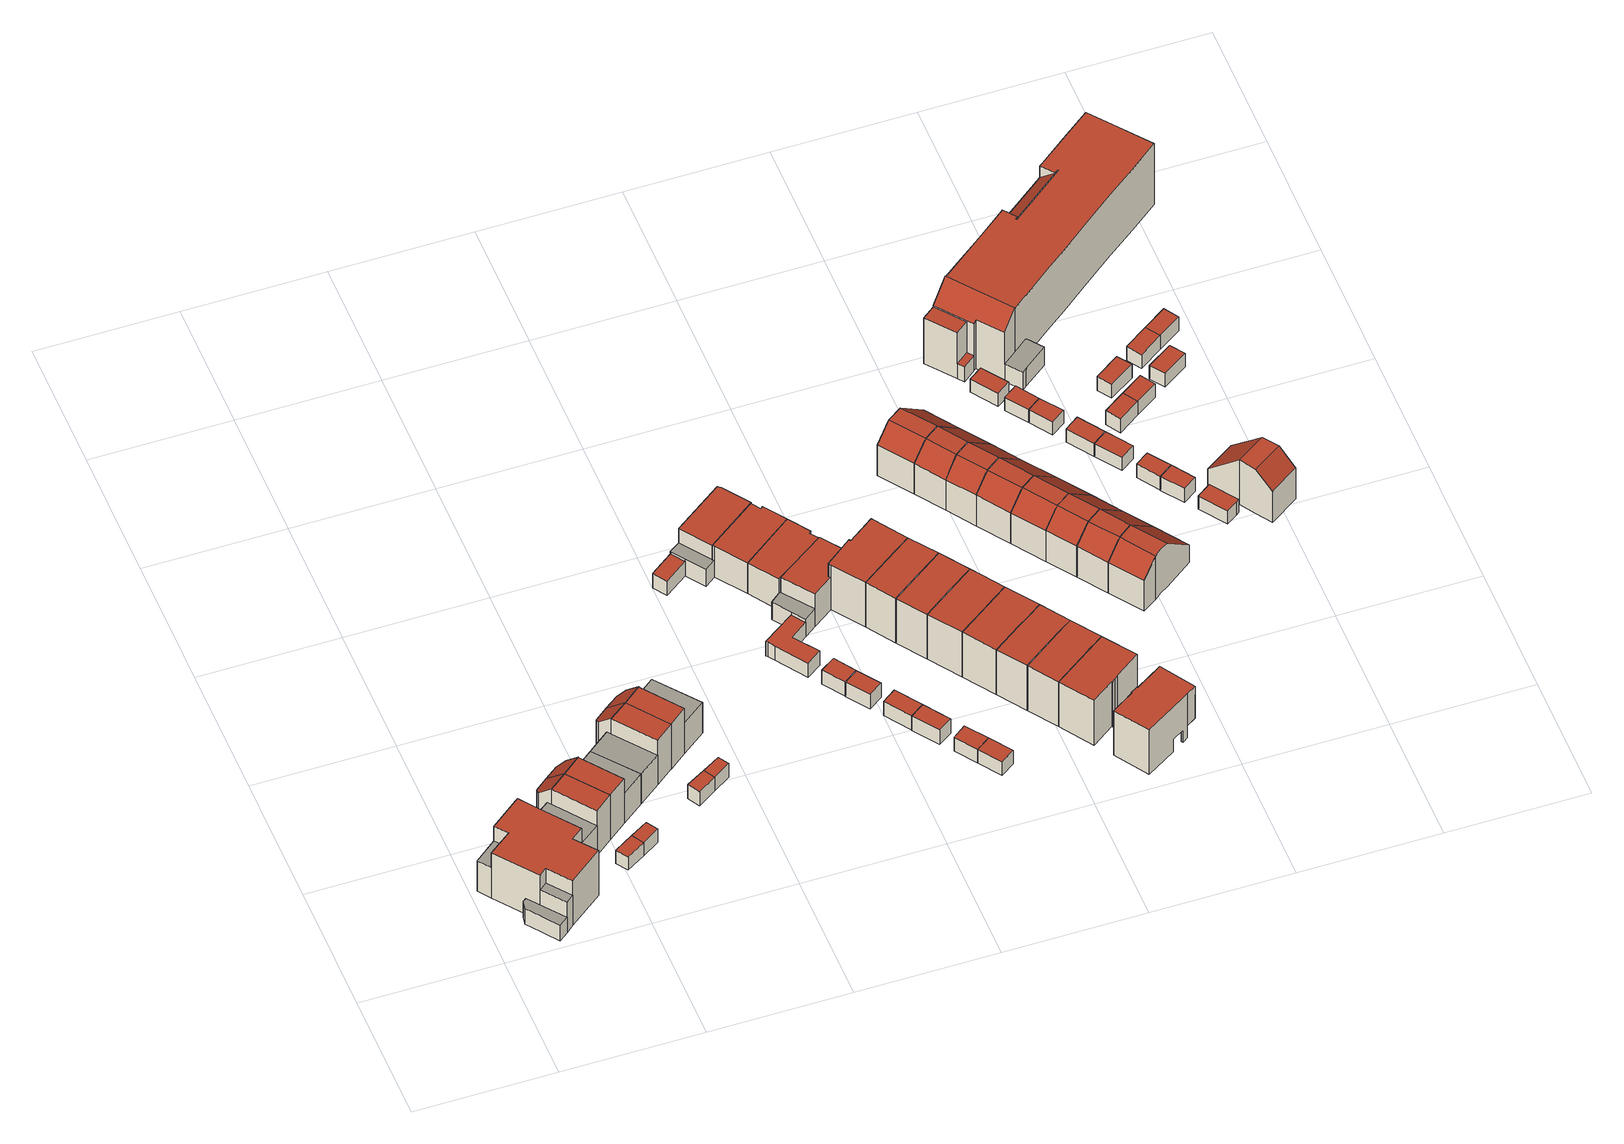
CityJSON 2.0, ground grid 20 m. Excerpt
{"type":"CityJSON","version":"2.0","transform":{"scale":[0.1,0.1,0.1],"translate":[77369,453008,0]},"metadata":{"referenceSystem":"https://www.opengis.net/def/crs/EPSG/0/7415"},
"CityObjects":{
"building1":{"type":"Building","attributes":{"Volume":1019.31,"Dakoppervlakte":108.61,"Muuroppervlakte":396.68,"Vloeroppervlakte":132.72,"hoogte_Z_max_in_m_NAP":9.37,"GEB_DOEL":"woonfunctie","dateOfConstruction":"1986-01-01","measuredHeight":8.36},"geometry":[{"type":"Solid","lod":"2","boundaries":[[[[0,1,2,3,4,5,6,7,8,9,10,11,12,13,14,15]],[[16,17,18,19]],[[20,21,22,23,24,25,26]],[[27,28,29,30]],[[31,32,33,34,35,36,37,38,39,40,41,42]],[[35,2,1,36]],[[36,1,0,37]],[[38,37,0,15,14,19,39]],[[3,34,33,4]],[[35,34,3,2]],[[13,16,19,14]],[[12,17,16,13]],[[39,19,18,40]],[[40,18,17,41]],[[22,21,11,10]],[[10,9,23,22]],[[23,9,8,7,25,24]],[[26,25,7,6]],[[30,29,26,6,5]],[[26,29,28,20]],[[41,17,12,11,21,20,28,42]],[[42,28,27,31]],[[31,27,30,32]],[[32,30,5,4,33]]]],"semantics":{"surfaces":[{"type":"GroundSurface"},{"type":"OuterFloorSurface"},{"type":"RoofSurface"},{"type":"WallSurface"}],"values":[[0,1,1,1,2,3,3,3,3,3,3,3,3,3,3,3,3,3,3,3,3,3,3,3]]}}]},
"building2":{"type":"Building","attributes":{"Volume":400.54,"Dakoppervlakte":34.11,"Muuroppervlakte":238.8,"Vloeroppervlakte":58.32,"hoogte_Z_max_in_m_NAP":9.55,"GEB_DOEL":"woonfunctie","dateOfConstruction":"1986-01-01","measuredHeight":8.5},"geometry":[{"type":"Solid","lod":"2","boundaries":[[[[43,44,45,46,47,48,49,2,1]],[[50,51,52,53,54]],[[55,56,57,58]],[[59,60,61,62,63]],[[1,2,52,51]],[[53,52,2,49]],[[58,53,49,48,55]],[[55,48,47,56]],[[63,56,47,46,59]],[[60,59,46,45]],[[61,60,45,44]],[[57,56,63,62]],[[57,54,53,58]],[[61,44,43,50,54,57,62]],[[1,51,50,43]]]],"semantics":{"surfaces":[{"type":"GroundSurface"},{"type":"OuterFloorSurface"},{"type":"RoofSurface"},{"type":"WallSurface"}],"values":[[0,1,2,2,3,3,3,3,3,3,3,3,3,3,3]]}}]},
"building3":{"type":"Building","attributes":{"Volume":15.91,"Dakoppervlakte":6.23,"Muuroppervlakte":26.3,"Vloeroppervlakte":6.23,"hoogte_Z_max_in_m_NAP":3.53,"GEB_DOEL":"onbekend","dateOfConstruction":"1986-01-01","measuredHeight":2.56},"geometry":[{"type":"Solid","lod":"2","boundaries":[[[[64,65,66,67]],[[68,69,70,71]],[[64,67,69,68]],[[67,66,70,69]],[[65,71,70,66]],[[64,68,71,65]]]],"semantics":{"surfaces":[{"type":"GroundSurface"},{"type":"RoofSurface"},{"type":"WallSurface"}],"values":[[0,1,2,2,2,2]]}}]},
"building4":{"type":"Building","attributes":{"Volume":420.31,"Dakoppervlakte":34.82,"Muuroppervlakte":243.78,"Vloeroppervlakte":61.53,"hoogte_Z_max_in_m_NAP":9.55,"GEB_DOEL":"woonfunctie","dateOfConstruction":"1986-01-01","measuredHeight":8.51},"geometry":[{"type":"Solid","lod":"2","boundaries":[[[[48,47,46,72,73,74,75,76,77]],[[78,79,80,81,82]],[[55,83,84,56]],[[85,59,63,86,87]],[[82,76,75,78]],[[78,75,74,79]],[[47,48,55,56]],[[81,83,55,48,77]],[[87,73,72,85]],[[72,46,59,85]],[[46,47,56,63,59]],[[63,56,84,86]],[[83,81,80,84]],[[84,80,79,74,73,87,86]],[[81,77,76,82]]]],"semantics":{"surfaces":[{"type":"GroundSurface"},{"type":"OuterFloorSurface"},{"type":"RoofSurface"},{"type":"WallSurface"}],"values":[[0,1,2,2,3,3,3,3,3,3,3,3,3,3,3]]}}]},
"building5":{"type":"Building","attributes":{"Volume":14.05,"Dakoppervlakte":5.59,"Muuroppervlakte":24.33,"Vloeroppervlakte":5.59,"hoogte_Z_max_in_m_NAP":3.53,"GEB_DOEL":"onbekend","dateOfConstruction":"1986-01-01","measuredHeight":2.52},"geometry":[{"type":"Solid","lod":"2","boundaries":[[[[88,65,64,89]],[[71,90,91,68]],[[64,65,71,68]],[[90,71,65,88]],[[90,88,89,91]],[[64,68,91,89]]]],"semantics":{"surfaces":[{"type":"GroundSurface"},{"type":"RoofSurface"},{"type":"WallSurface"}],"values":[[0,1,2,2,2,2]]}}]},
"building6":{"type":"Building","attributes":{"Volume":419.86,"Dakoppervlakte":35.07,"Muuroppervlakte":244.35,"Vloeroppervlakte":60.89,"hoogte_Z_max_in_m_NAP":9.55,"GEB_DOEL":"woonfunctie","dateOfConstruction":"1986-01-01","measuredHeight":8.55},"geometry":[{"type":"Solid","lod":"2","boundaries":[[[[92,93,94,95,96,97,76,75,98]],[[82,99,100,101,78]],[[102,103,104,105]],[[106,107,108,109,110]],[[82,78,75,76]],[[76,97,99,82]],[[97,96,102,105,99]],[[102,96,95,103]],[[95,94,106,110,103]],[[94,93,107,106]],[[93,92,108,107]],[[109,104,103,110]],[[104,100,99,105]],[[109,108,92,98,101,100,104]],[[75,78,101,98]]]],"semantics":{"surfaces":[{"type":"GroundSurface"},{"type":"OuterFloorSurface"},{"type":"RoofSurface"},{"type":"WallSurface"}],"values":[[0,1,2,2,3,3,3,3,3,3,3,3,3,3,3]]}}]},
"building7":{"type":"Building","attributes":{"Volume":15.76,"Dakoppervlakte":6.02,"Muuroppervlakte":26.55,"Vloeroppervlakte":6.02,"hoogte_Z_max_in_m_NAP":3.53,"GEB_DOEL":"onbekend","dateOfConstruction":"1986-01-01","measuredHeight":2.62},"geometry":[{"type":"Solid","lod":"2","boundaries":[[[[111,112,113,114]],[[115,116,117,118]],[[114,115,118,111]],[[116,115,114,113]],[[117,116,113,112]],[[112,111,118,117]]]],"semantics":{"surfaces":[{"type":"GroundSurface"},{"type":"RoofSurface"},{"type":"WallSurface"}],"values":[[0,1,2,2,2,2]]}}]},
"building8":{"type":"Building","attributes":{"Volume":433,"Dakoppervlakte":34.34,"Muuroppervlakte":249.3,"Vloeroppervlakte":62.84,"hoogte_Z_max_in_m_NAP":9.55,"GEB_DOEL":"woonfunctie","dateOfConstruction":"1986-01-01","measuredHeight":8.61},"geometry":[{"type":"Solid","lod":"2","boundaries":[[[[119,120,121,122,123,124,125,126,127]],[[128,129,130,131,132]],[[102,133,134,103]],[[106,110,135,136,137]],[[129,125,124,130]],[[123,131,130,124]],[[119,127,102,103]],[[133,102,127,126,128]],[[136,122,121,137]],[[121,120,106,137]],[[120,119,103,110,106]],[[103,134,135,110]],[[133,128,132,134]],[[134,132,131,123,122,136,135]],[[126,125,129,128]]]],"semantics":{"surfaces":[{"type":"GroundSurface"},{"type":"OuterFloorSurface"},{"type":"RoofSurface"},{"type":"WallSurface"}],"values":[[0,1,2,2,3,3,3,3,3,3,3,3,3,3,3]]}}]},
"building9":{"type":"Building","attributes":{"Volume":13.9,"Dakoppervlakte":5.39,"Muuroppervlakte":24.59,"Vloeroppervlakte":5.39,"hoogte_Z_max_in_m_NAP":3.53,"GEB_DOEL":"onbekend","dateOfConstruction":"1986-01-01","measuredHeight":2.58},"geometry":[{"type":"Solid","lod":"2","boundaries":[[[[138,112,111,139]],[[117,140,141,118]],[[111,112,117,118]],[[112,138,140,117]],[[139,141,140,138]],[[111,118,141,139]]]],"semantics":{"surfaces":[{"type":"GroundSurface"},{"type":"RoofSurface"},{"type":"WallSurface"}],"values":[[0,1,2,2,2,2]]}}]},
"building10":{"type":"Building","attributes":{"Volume":326.2,"Dakoppervlakte":55.01,"Muuroppervlakte":200.17,"Vloeroppervlakte":65,"hoogte_Z_max_in_m_NAP":6.73,"GEB_DOEL":"woonfunctie","dateOfConstruction":"1979-01-01","measuredHeight":5.92},"geometry":[{"type":"MultiSurface","lod":"2","boundaries":[[[142,143,144,145,146,147,148,149,150,151,152,153]],[[154,155,156,157,158,159]],[[160,161,162,163,164,165]],[[166,167,168,169]],[[160,165,159,152,151]],[[150,149,162,161]],[[162,149,148,163]],[[154,164,163,148,147]],[[157,156,168,143,142]],[[158,157,142,153]],[[146,169,155,154,147]],[[146,145,166,169]],[[145,144,167,166]],[[144,143,168,167]],[[168,156,155,169]],[[160,151,150,161]],[[164,154,159,165]]],"semantics":{"surfaces":[{"type":"GroundSurface"},{"type":"OuterFloorSurface"},{"type":"RoofSurface"},{"type":"WallSurface"}],"values":[0,1,2,2,3,3,3,3,3,3,3,3,3,3,3,3,3]}}]},
"building11":{"type":"Building","attributes":{"Volume":22.9,"Dakoppervlakte":9.05,"Muuroppervlakte":31.06,"Vloeroppervlakte":9.05,"hoogte_Z_max_in_m_NAP":3.36,"GEB_DOEL":"onbekend","dateOfConstruction":"1980-01-01","measuredHeight":2.53},"geometry":[{"type":"Solid","lod":"2","boundaries":[[[[170,171,172,173]],[[174,175,176,177]],[[170,173,175,174]],[[172,176,175,173]],[[171,177,176,172]],[[171,170,174,177]]]],"semantics":{"surfaces":[{"type":"GroundSurface"},{"type":"RoofSurface"},{"type":"WallSurface"}],"values":[[0,1,2,2,2,2]]}}]},
"building12":{"type":"Building","attributes":{"Volume":23.7,"Dakoppervlakte":9.09,"Muuroppervlakte":32.17,"Vloeroppervlakte":9.09,"hoogte_Z_max_in_m_NAP":3.36,"GEB_DOEL":"onbekend","dateOfConstruction":"1980-01-01","measuredHeight":2.61},"geometry":[{"type":"Solid","lod":"2","boundaries":[[[[178,179,180,181]],[[174,182,183,175]],[[178,181,182,174]],[[181,180,183,182]],[[179,175,183,180]],[[179,178,174,175]]]],"semantics":{"surfaces":[{"type":"GroundSurface"},{"type":"RoofSurface"},{"type":"WallSurface"}],"values":[[0,1,2,2,2,2]]}}]},
"building13":{"type":"Building","attributes":{"Volume":26.84,"Dakoppervlakte":10.56,"Muuroppervlakte":34.46,"Vloeroppervlakte":10.56,"hoogte_Z_max_in_m_NAP":3.36,"GEB_DOEL":"onbekend","dateOfConstruction":"1980-01-01","measuredHeight":2.54},"geometry":[{"type":"Solid","lod":"2","boundaries":[[[[184,185,186,187]],[[188,189,190,191]],[[184,187,189,188]],[[186,190,189,187]],[[185,191,190,186]],[[185,184,188,191]]]],"semantics":{"surfaces":[{"type":"GroundSurface"},{"type":"RoofSurface"},{"type":"WallSurface"}],"values":[[0,1,2,2,2,2]]}}]},
"building14":{"type":"Building","attributes":{"Volume":353.57,"Dakoppervlakte":65.66,"Muuroppervlakte":231.14,"Vloeroppervlakte":76.6,"hoogte_Z_max_in_m_NAP":6.78,"GEB_DOEL":"woonfunctie","dateOfConstruction":"1979-01-01","measuredHeight":6.07},"geometry":[{"type":"Solid","lod":"2","boundaries":[[[[192,193,194,195,196,197,198,199,200,201,202,203,204,205,206,207,208]],[[209,210,211,212,213,214]],[[215,216,217,218,219,220,221]],[[222,223,224,225,226,227,228,229]],[[215,221,209,208,207]],[[206,216,215,207]],[[206,205,217,216]],[[217,205,204,218]],[[210,220,219,203,202]],[[199,198,222,229]],[[198,197,223,222]],[[197,196,224,223]],[[196,195,225,224]],[[226,225,195,194]],[[193,227,226,194]],[[228,227,193,192]],[[201,211,210,202]],[[211,201,200,212]],[[200,199,229,213,212]],[[192,208,209,214,228]],[[213,229,228,214]],[[220,210,209,221]],[[219,218,204,203]]]],"semantics":{"surfaces":[{"type":"GroundSurface"},{"type":"OuterFloorSurface"},{"type":"RoofSurface"},{"type":"WallSurface"}],"values":[[0,1,2,2,3,3,3,3,3,3,3,3,3,3,3,3,3,3,3,3,3,3,3]]}}]},
"building15":{"type":"Building","attributes":{"Volume":279.04,"Dakoppervlakte":48.12,"Muuroppervlakte":167.78,"Vloeroppervlakte":48.12,"hoogte_Z_max_in_m_NAP":6.73,"GEB_DOEL":"woonfunctie","dateOfConstruction":"1979-01-01","measuredHeight":5.8},"geometry":[{"type":"Solid","lod":"2","boundaries":[[[[230,231,232,233,234,235,236]],[[237,238,239,240,165,241,242]],[[233,232,238,237]],[[239,238,232,231]],[[230,236,165,240]],[[236,235,241,165]],[[235,234,242,241]],[[237,242,234,233]],[[230,240,239,231]]]],"semantics":{"surfaces":[{"type":"GroundSurface"},{"type":"RoofSurface"},{"type":"WallSurface"}],"values":[[0,1,2,2,2,2,2,2,2]]}}]},
"building16":{"type":"Building","attributes":{"Volume":27.14,"Dakoppervlakte":10.34,"Muuroppervlakte":35.24,"Vloeroppervlakte":10.34,"hoogte_Z_max_in_m_NAP":3.36,"GEB_DOEL":"onbekend","dateOfConstruction":"1980-01-01","measuredHeight":2.62},"geometry":[{"type":"Solid","lod":"2","boundaries":[[[[243,244,245,246]],[[247,248,189,188]],[[188,245,244,247]],[[244,243,248,247]],[[246,189,248,243]],[[246,245,188,189]]]],"semantics":{"surfaces":[{"type":"GroundSurface"},{"type":"RoofSurface"},{"type":"WallSurface"}],"values":[[0,1,2,2,2,2]]}}]},
"building17":{"type":"Building","attributes":{"Volume":269.69,"Dakoppervlakte":46.13,"Muuroppervlakte":166.68,"Vloeroppervlakte":46.13,"hoogte_Z_max_in_m_NAP":6.73,"GEB_DOEL":"woonfunctie","dateOfConstruction":"1979-01-01","measuredHeight":5.85},"geometry":[{"type":"Solid","lod":"2","boundaries":[[[[249,250,251,234,233,252]],[[253,254,237,242,255,256]],[[249,253,256,250]],[[252,233,237,254]],[[234,242,237,233]],[[242,234,251,255]],[[249,252,254,253]],[[251,250,256,255]]]],"semantics":{"surfaces":[{"type":"GroundSurface"},{"type":"RoofSurface"},{"type":"WallSurface"}],"values":[[0,1,2,2,2,2,2,2]]}}]},
"building18":{"type":"Building","attributes":{"Volume":23.11,"Dakoppervlakte":8.93,"Muuroppervlakte":31.58,"Vloeroppervlakte":8.93,"hoogte_Z_max_in_m_NAP":3.36,"GEB_DOEL":"onbekend","dateOfConstruction":"1980-01-01","measuredHeight":2.59},"geometry":[{"type":"Solid","lod":"2","boundaries":[[[[257,258,259,260]],[[261,262,263,264]],[[264,263,259,258]],[[257,261,264,258]],[[260,262,261,257]],[[260,259,263,262]]]],"semantics":{"surfaces":[{"type":"GroundSurface"},{"type":"RoofSurface"},{"type":"WallSurface"}],"values":[[0,1,2,2,2,2]]}}]},
"building19":{"type":"Building","attributes":{"Volume":23.9,"Dakoppervlakte":9.46,"Muuroppervlakte":31.89,"Vloeroppervlakte":9.46,"hoogte_Z_max_in_m_NAP":3.36,"GEB_DOEL":"onbekend","dateOfConstruction":"1980-01-01","measuredHeight":2.53},"geometry":[{"type":"Solid","lod":"2","boundaries":[[[[259,258,265,266]],[[263,267,268,264]],[[263,259,266,267]],[[266,265,268,267]],[[258,264,268,265]],[[259,263,264,258]]]],"semantics":{"surfaces":[{"type":"GroundSurface"},{"type":"RoofSurface"},{"type":"WallSurface"}],"values":[[0,1,2,2,2,2]]}}]},
"building20":{"type":"Building","attributes":{"Volume":394.82,"Dakoppervlakte":54.68,"Muuroppervlakte":256.15,"Vloeroppervlakte":28.87,"hoogte_Z_max_in_m_NAP":9.17,"GEB_DOEL":"woonfunctie","dateOfConstruction":"1980-01-01","measuredHeight":8.35},"geometry":[{"type":"Solid","lod":"2","boundaries":[[[[269,270,271,272,273,274,275,276]],[[277,278,279,280]],[[281,282,283,284]],[[285,286,287,288,289,290,291,292,293,294,295],[296,297,298,299,300,301]],[[302,303,304,305,306,307,308,309,310,311,312,313,314]],[[274,273,277,280,285,295,310,309,308,307,306]],[[292,312,311,310,295,294,293]],[[272,271,314,313,291]],[[302,314,271,270]],[[270,269,303,302]],[[276,304,303,269]],[[276,275,305,304]],[[275,274,306,305]],[[291,290,289,273,272]],[[289,288,277,273]],[[278,277,288,287]],[[287,286,279,278]],[[279,286,285,280]],[[282,300,299,298,283]],[[298,297,284,283]],[[297,296,301,281,284]],[[300,282,281,301]],[[291,313,312,292]]]],"semantics":{"surfaces":[{"type":"GroundSurface"},{"type":"OuterCeilingSurface"},{"type":"RoofSurface"},{"type":"WallSurface"}],"values":[[0,0,0,1,2,3,3,3,3,3,3,3,3,3,3,3,3,3,3,3,3,3,3]]}}]},
"building21":{"type":"Building","attributes":{"Volume":324.29,"Dakoppervlakte":45.06,"Muuroppervlakte":225.35,"Vloeroppervlakte":23.37,"hoogte_Z_max_in_m_NAP":9.17,"GEB_DOEL":"woonfunctie","dateOfConstruction":"1980-01-01","measuredHeight":8.35},"geometry":[{"type":"MultiSurface","lod":"2","boundaries":[[[280,315,277]],[[274,273,316,317]],[[318,319,320,321,322]],[[309,308,307,306,323,324,325,326,327,310]],[[328,329,330,331,289,288,332,285,295,333,334]],[[274,317,323,306]],[[310,327,333,295]],[[315,280,285,332]],[[277,315,332,288]],[[289,331,316,273]],[[322,321,330,329]],[[318,322,329,328]],[[334,319,318,328]],[[309,310,295,285,280,277,288,289,273,274,306,307,308]],[[331,330,321,320,319,334,333,327,325,324,323,317,316]]],"semantics":{"surfaces":[{"type":"GroundSurface"},{"type":"RoofSurface"},{"type":"OuterCeilingSurface"},{"type":"WallSurface"}],"values":[0,0,0,1,2,3,3,3,3,3,3,3,3,3,3]}}]},
"building22":{"type":"Building","attributes":{"Volume":331.81,"Dakoppervlakte":46.07,"Muuroppervlakte":227.64,"Vloeroppervlakte":24.01,"hoogte_Z_max_in_m_NAP":9.17,"GEB_DOEL":"woonfunctie","dateOfConstruction":"1980-01-01","measuredHeight":8.35},"geometry":[{"type":"MultiSurface","lod":"2","boundaries":[[[319,335,336,321]],[[337,338,317,316]],[[339,340,341,342,343]],[[344,327,326,345,324,323,346,347,348,349]],[[350,351,331,330,352,353,334,333,354,355,356,357]],[[333,327,344,354]],[[317,338,346,323]],[[351,350,339,343,342,355,354,344,349,347,346,338,337]],[[335,319,334,353]],[[336,335,353,352]],[[321,336,352,330]],[[331,351,337,316]],[[350,357,340,339]],[[357,356,341,340]],[[341,356,355,342]],[[327,333,334,319,321,330,331,316,317,323,324,326]]],"semantics":{"surfaces":[{"type":"GroundSurface"},{"type":"RoofSurface"},{"type":"OuterCeilingSurface"},{"type":"WallSurface"}],"values":[0,0,0,1,2,3,3,3,3,3,3,3,3,3,3,3]}}]},
"building23":{"type":"Building","attributes":{"Volume":372.68,"Dakoppervlakte":51.68,"Muuroppervlakte":247.62,"Vloeroppervlakte":26.96,"hoogte_Z_max_in_m_NAP":9.17,"GEB_DOEL":"woonfunctie","dateOfConstruction":"1980-01-01","measuredHeight":8.36},"geometry":[{"type":"Solid","lod":"2","boundaries":[[[[358,339,342]],[[359,360,338,337]],[[361,362,363,364]],[[365,366,344,347,346,367,368,369]],[[350,370,355,354,371,372,373,374,375,376,351]],[[366,371,354,344]],[[346,338,360,367]],[[360,359,363,362,372,371,366,365,369,368,367]],[[358,342,355,370]],[[339,358,370,350]],[[351,376,359,337]],[[376,375,363,359]],[[375,374,364,363]],[[374,373,361,364]],[[362,361,373,372]],[[344,354,355,342,339,350,351,337,338,346,347]]]],"semantics":{"surfaces":[{"type":"GroundSurface"},{"type":"RoofSurface"},{"type":"OuterCeilingSurface"},{"type":"WallSurface"}],"values":[[0,0,0,1,2,3,3,3,3,3,3,3,3,3,3,3]]}}]},
"building24":{"type":"Building","attributes":{"Volume":369.16,"Dakoppervlakte":51.23,"Muuroppervlakte":246.4,"Vloeroppervlakte":26.74,"hoogte_Z_max_in_m_NAP":9.17,"GEB_DOEL":"woonfunctie","dateOfConstruction":"1980-01-01","measuredHeight":8.35},"geometry":[{"type":"Solid","lod":"2","boundaries":[[[[377,360,359,378]],[[379,380,381,382]],[[383,363,362]],[[384,385,376,375,386,372,371,387,388,389,390]],[[391,392,393,394,395,366,365,369,368,367]],[[392,391,377,378,385]],[[394,393,384,379,382,388]],[[388,387,395,394]],[[395,387,371,366]],[[367,368,369,365,366,371,372,362,363,359,360]],[[367,360,377,391]],[[383,362,372,386]],[[363,383,386,375]],[[375,376,359,363]],[[385,378,359,376]],[[384,390,380,379]],[[390,389,381,380]],[[388,382,381,389]],[[392,385,384,393]]]],"semantics":{"surfaces":[{"type":"GroundSurface"},{"type":"OuterCeilingSurface"},{"type":"RoofSurface"},{"type":"WallSurface"}],"values":[[0,0,0,1,2,3,3,3,3,3,3,3,3,3,3,3,3,3,3]]}}]},
"building25":{"type":"Building","attributes":{"Volume":328.73,"Dakoppervlakte":45.6,"Muuroppervlakte":227.1,"Vloeroppervlakte":23.87,"hoogte_Z_max_in_m_NAP":9.17,"GEB_DOEL":"woonfunctie","dateOfConstruction":"1980-01-01","measuredHeight":8.35},"geometry":[{"type":"MultiSurface","lod":"2","boundaries":[[[396,397,398,399]],[[400,401,377,378]],[[402,403,379,382]],[[388,387,404,405,406,407,408,385,384,409,410]],[[394,393,392,391,411,412,413,414,415,395]],[[387,388,394,395]],[[394,388,382,379,384,393]],[[384,385,392,393]],[[378,377,391,392,385]],[[377,401,411,391]],[[402,382,388,410]],[[410,409,403,402]],[[379,403,409,384]],[[385,408,400,378]],[[399,398,407,406]],[[406,405,396,399]],[[408,407,398,397,396,405,404,415,413,412,411,401,400]],[[415,404,387,395]]],"semantics":{"surfaces":[{"type":"GroundSurface"},{"type":"OuterCeilingSurface"},{"type":"RoofSurface"},{"type":"WallSurface"}],"values":[0,0,0,1,2,3,3,3,3,3,3,3,3,3,3,3,3,3]}}]},
"building26":{"type":"Building","attributes":{"Volume":338.48,"Dakoppervlakte":46.91,"Muuroppervlakte":230.15,"Vloeroppervlakte":24.71,"hoogte_Z_max_in_m_NAP":9.17,"GEB_DOEL":"woonfunctie","dateOfConstruction":"1980-01-01","measuredHeight":8.35},"geometry":[{"type":"MultiSurface","lod":"2","boundaries":[[[396,416,417,398,397]],[[401,400,418,419]],[[420,421,422,423]],[[413,424,412,411,425,426,427,428,429,415]],[[430,431,408,407,432,433,405,404,434,435,436,437]],[[429,434,404,415]],[[401,419,425,411]],[[431,430,420,423,435,434,429,426,425,419,418]],[[416,396,405,433]],[[433,432,417,416]],[[398,417,432,407]],[[408,431,418,400]],[[421,420,430,437]],[[422,421,437,436]],[[436,435,423,422]],[[411,412,424,413,415,404,405,396,397,398,407,408,400,401]]],"semantics":{"surfaces":[{"type":"GroundSurface"},{"type":"RoofSurface"},{"type":"OuterCeilingSurface"},{"type":"WallSurface"}],"values":[0,0,0,1,2,3,3,3,3,3,3,3,3,3,3,3]}}]},
"building27":{"type":"Building","attributes":{"Volume":389.95,"Dakoppervlakte":54,"Muuroppervlakte":244.21,"Vloeroppervlakte":28.58,"hoogte_Z_max_in_m_NAP":9.17,"GEB_DOEL":"woonfunctie","dateOfConstruction":"1980-01-01","measuredHeight":8.35},"geometry":[{"type":"Solid","lod":"2","boundaries":[[[[438,439,440,441,442,419,418,443]],[[444,445,420,423]],[[446,447,448,449]],[[450,451,435,434,452,453,454,455,431,430],[456,457,458,459,460]],[[429,426,425,461,462,463,464,465,466,467]],[[434,429,467,453,452]],[[429,434,435,423,420,430,431,418,419,425,426]],[[442,441,462,461]],[[441,440,463,462]],[[464,463,440,439]],[[465,464,439,438]],[[466,465,438,443,454]],[[467,466,454,453]],[[459,458,457,449,448]],[[446,449,457,456]],[[456,460,447,446]],[[459,448,447,460]],[[444,423,435,451]],[[451,450,445,444]],[[420,445,450,430]],[[418,431,455,454,443]],[[419,442,461,425]]]],"semantics":{"surfaces":[{"type":"GroundSurface"},{"type":"OuterCeilingSurface"},{"type":"RoofSurface"},{"type":"WallSurface"}],"values":[[0,0,0,1,2,3,3,3,3,3,3,3,3,3,3,3,3,3,3,3,3,3]]}}]},
"building28":{"type":"Building","attributes":{"Volume":395.11,"Dakoppervlakte":54.82,"Muuroppervlakte":244.9,"Vloeroppervlakte":29.07,"hoogte_Z_max_in_m_NAP":9.17,"GEB_DOEL":"woonfunctie","dateOfConstruction":"1980-01-01","measuredHeight":8.32},"geometry":[{"type":"Solid","lod":"2","boundaries":[[[[468,469,470,471]],[[472,473,474,475,476,477,478]],[[479,480,481,482]],[[483,484,485,486,487,488,489,490,491,492],[493,494,495,496,497,498]],[[499,500,501,502,503,504,505,506,507,508,509]],[[509,488,487,486,499]],[[499,486,485,500]],[[474,473,502,501]],[[473,472,503,502]],[[504,503,472,478]],[[478,477,505,504]],[[476,483,492,468,471,489,508,507,506,505,477]],[[509,508,489,488]],[[497,496,495,479,482]],[[480,479,495,494]],[[494,493,498,481,480]],[[497,482,481,498]],[[485,484,483,476,475]],[[469,468,492,491]],[[491,490,470,469]],[[471,470,490,489]],[[475,474,501,500,485]]]],"semantics":{"surfaces":[{"type":"GroundSurface"},{"type":"OuterCeilingSurface"},{"type":"RoofSurface"},{"type":"WallSurface"}],"values":[[0,0,0,1,2,3,3,3,3,3,3,3,3,3,3,3,3,3,3,3,3,3]]}}]},
"building29":{"type":"Building","attributes":{"Volume":384.31,"Dakoppervlakte":74.13,"Muuroppervlakte":187.87,"Vloeroppervlakte":57.24,"hoogte_Z_max_in_m_NAP":9.14,"GEB_DOEL":"woonfunctie","dateOfConstruction":"1979-01-01","measuredHeight":8.25},"geometry":[{"type":"Solid","lod":"2","boundaries":[[[[510,511,512,513,514,515,516,517]],[[518,519,520,521]],[[518,521,522,523]],[[524,523,522,525]],[[510,517,525,522,521,511]],[[525,517,516,524]],[[520,519,513,512]],[[521,520,512,511]],[[514,513,519,518,523,524,516,515]]]],"semantics":{"surfaces":[{"type":"GroundSurface"},{"type":"RoofSurface"},{"type":"WallSurface"}],"values":[[0,1,1,1,2,2,2,2,2]]}}]},
"building30":{"type":"Building","attributes":{"Volume":328.49,"Dakoppervlakte":63.43,"Muuroppervlakte":180.3,"Vloeroppervlakte":48.98,"hoogte_Z_max_in_m_NAP":9.14,"GEB_DOEL":"woonfunctie","dateOfConstruction":"1979-01-01","measuredHeight":8.25},"geometry":[{"type":"Solid","lod":"2","boundaries":[[[[526,527,512,511,510,517,528,529]],[[530,521,520,531]],[[530,532,522,521]],[[532,533,525,522]],[[511,512,520,521,522,510]],[[520,512,527,531]],[[533,528,517,525]],[[510,522,525,517]],[[531,527,526,529,528,533,532,530]]]],"semantics":{"surfaces":[{"type":"GroundSurface"},{"type":"RoofSurface"},{"type":"WallSurface"}],"values":[[0,1,1,1,2,2,2,2,2]]}}]},
"building31":{"type":"Building","attributes":{"Volume":328.05,"Dakoppervlakte":63.21,"Muuroppervlakte":180.62,"Vloeroppervlakte":48.81,"hoogte_Z_max_in_m_NAP":9.14,"GEB_DOEL":"woonfunctie","dateOfConstruction":"1979-01-01","measuredHeight":8.26},"geometry":[{"type":"Solid","lod":"2","boundaries":[[[[534,535,536,527,526,529,528,537]],[[530,531,538,539]],[[530,539,540,532]],[[540,541,533,532]],[[534,537,541,540]],[[533,541,537,528]],[[538,531,527,536]],[[538,536,535,534,540,539]],[[533,528,529,526,527,531,530,532]]]],"semantics":{"surfaces":[{"type":"GroundSurface"},{"type":"RoofSurface"},{"type":"WallSurface"}],"values":[[0,1,1,1,2,2,2,2,2]]}}]},
"building32":{"type":"Building","attributes":{"Volume":368.64,"Dakoppervlakte":71.21,"Muuroppervlakte":185.63,"Vloeroppervlakte":54.99,"hoogte_Z_max_in_m_NAP":9.14,"GEB_DOEL":"woonfunctie","dateOfConstruction":"1979-01-01","measuredHeight":8.25},"geometry":[{"type":"Solid","lod":"2","boundaries":[[[[536,535,534,537,542,543,544,545]],[[546,547,540,539]],[[538,548,546,539]],[[540,547,549,541]],[[535,536,538,539,540,534]],[[538,536,545,548]],[[541,549,542,537]],[[534,540,541,537]],[[548,545,544,543,542,549,547,546]]]],"semantics":{"surfaces":[{"type":"GroundSurface"},{"type":"RoofSurface"},{"type":"WallSurface"}],"values":[[0,1,1,1,2,2,2,2,2]]}}]},
"building33":{"type":"Building","attributes":{"Volume":368.03,"Dakoppervlakte":71.27,"Muuroppervlakte":185.19,"Vloeroppervlakte":55.03,"hoogte_Z_max_in_m_NAP":9.14,"GEB_DOEL":"woonfunctie","dateOfConstruction":"1979-01-01","measuredHeight":8.23},"geometry":[{"type":"Solid","lod":"2","boundaries":[[[[550,551,552,545,544,543,542,553]],[[546,548,554,555]],[[546,555,556,547]],[[547,556,557,549]],[[550,553,557,556,555,551]],[[557,553,542,549]],[[548,545,552,554]],[[551,555,554,552]],[[543,544,545,548,546,547,549,542]]]],"semantics":{"surfaces":[{"type":"GroundSurface"},{"type":"RoofSurface"},{"type":"WallSurface"}],"values":[[0,1,1,1,2,2,2,2,2]]}}]},
"building34":{"type":"Building","attributes":{"Volume":326.66,"Dakoppervlakte":63.37,"Muuroppervlakte":179.47,"Vloeroppervlakte":48.93,"hoogte_Z_max_in_m_NAP":9.14,"GEB_DOEL":"woonfunctie","dateOfConstruction":"1979-01-01","measuredHeight":8.22},"geometry":[{"type":"Solid","lod":"2","boundaries":[[[[552,551,550,553,558,559,560,561]],[[555,554,562,563]],[[564,557,556,565]],[[565,556,555,563]],[[551,552,554,555]],[[554,552,561,562]],[[564,558,553,557]],[[555,556,557,553,550,551]],[[562,561,560,559,558,564,565,563]]]],"semantics":{"surfaces":[{"type":"GroundSurface"},{"type":"RoofSurface"},{"type":"WallSurface"}],"values":[[0,1,1,1,2,2,2,2,2]]}}]},
"building35":{"type":"Building","attributes":{"Volume":331.48,"Dakoppervlakte":63.91,"Muuroppervlakte":181.03,"Vloeroppervlakte":49.36,"hoogte_Z_max_in_m_NAP":9.14,"GEB_DOEL":"woonfunctie","dateOfConstruction":"1979-01-01","measuredHeight":8.26},"geometry":[{"type":"Solid","lod":"2","boundaries":[[[[558,566,567,568,569,561,560,559]],[[565,563,570,571]],[[564,565,571,572]],[[573,570,563,562]],[[567,566,572,571]],[[564,572,566,558]],[[563,565,564,558,559,560]],[[567,571,570,568]],[[560,561,562,563]],[[562,561,569,573]],[[570,573,569,568]]]],"semantics":{"surfaces":[{"type":"GroundSurface"},{"type":"RoofSurface"},{"type":"WallSurface"}],"values":[[0,1,1,1,2,2,2,2,2,2,2]]}}]},
"building36":{"type":"Building","attributes":{"Volume":379.5,"Dakoppervlakte":73.63,"Muuroppervlakte":186.56,"Vloeroppervlakte":56.85,"hoogte_Z_max_in_m_NAP":9.14,"GEB_DOEL":"woonfunctie","dateOfConstruction":"1979-01-01","measuredHeight":8.23},"geometry":[{"type":"Solid","lod":"2","boundaries":[[[[569,568,567,566,574,575,576,577,578]],[[570,579,580,581,571]],[[572,571,581,582]],[[579,570,573,583]],[[579,577,576,575,574,582,581,580]],[[572,582,574,566]],[[570,571,572,566,567,568]],[[573,570,568,569]],[[579,583,578,577]],[[573,569,578,583]]]],"semantics":{"surfaces":[{"type":"GroundSurface"},{"type":"RoofSurface"},{"type":"WallSurface"}],"values":[[0,1,1,1,2,2,2,2,2,2]]}}]},
"building37":{"type":"Building","attributes":{"Volume":24.54,"Dakoppervlakte":9.97,"Muuroppervlakte":32.63,"Vloeroppervlakte":9.97,"hoogte_Z_max_in_m_NAP":2.97,"GEB_DOEL":"onbekend","dateOfConstruction":"1979-01-01","measuredHeight":2.46},"geometry":[{"type":"Solid","lod":"2","boundaries":[[[[584,585,586,587]],[[588,589,590,591]],[[587,589,588,584]],[[587,586,590,589]],[[585,591,590,586]],[[585,584,588,591]]]],"semantics":{"surfaces":[{"type":"GroundSurface"},{"type":"RoofSurface"},{"type":"WallSurface"}],"values":[[0,1,2,2,2,2]]}}]},
"building38":{"type":"Building","attributes":{"Volume":22.36,"Dakoppervlakte":8.94,"Muuroppervlakte":30.64,"Vloeroppervlakte":8.94,"hoogte_Z_max_in_m_NAP":2.97,"GEB_DOEL":"onbekend","dateOfConstruction":"1979-01-01","measuredHeight":2.5},"geometry":[{"type":"Solid","lod":"2","boundaries":[[[[592,593,594,595]],[[596,597,598,599]],[[592,595,598,597]],[[598,595,594,599]],[[593,596,599,594]],[[593,592,597,596]]]],"semantics":{"surfaces":[{"type":"GroundSurface"},{"type":"RoofSurface"},{"type":"WallSurface"}],"values":[[0,1,2,2,2,2]]}}]},
"building39":{"type":"Building","attributes":{"Volume":22.4,"Dakoppervlakte":8.94,"Muuroppervlakte":30.7,"Vloeroppervlakte":8.94,"hoogte_Z_max_in_m_NAP":2.97,"GEB_DOEL":"onbekend","dateOfConstruction":"1979-01-01","measuredHeight":2.51},"geometry":[{"type":"Solid","lod":"2","boundaries":[[[[600,601,592,595]],[[602,603,598,597]],[[597,592,601,602]],[[601,600,603,602]],[[595,598,603,600]],[[592,597,598,595]]]],"semantics":{"surfaces":[{"type":"GroundSurface"},{"type":"RoofSurface"},{"type":"WallSurface"}],"values":[[0,1,2,2,2,2]]}}]},
"building40":{"type":"Building","attributes":{"Volume":26.04,"Dakoppervlakte":10.39,"Muuroppervlakte":33.73,"Vloeroppervlakte":10.39,"hoogte_Z_max_in_m_NAP":2.97,"GEB_DOEL":"onbekend","dateOfConstruction":"1979-01-01","measuredHeight":2.51},"geometry":[{"type":"Solid","lod":"2","boundaries":[[[[604,605,606,607]],[[608,609,610,611]],[[604,607,611,610]],[[607,606,608,611]],[[605,609,608,606]],[[609,605,604,610]]]],"semantics":{"surfaces":[{"type":"GroundSurface"},{"type":"RoofSurface"},{"type":"WallSurface"}],"values":[[0,1,2,2,2,2]]}}]},
"building41":{"type":"Building","attributes":{"Volume":25.36,"Dakoppervlakte":10.39,"Muuroppervlakte":32.84,"Vloeroppervlakte":10.39,"hoogte_Z_max_in_m_NAP":2.97,"GEB_DOEL":"onbekend","dateOfConstruction":"1979-01-01","measuredHeight":2.44},"geometry":[{"type":"Solid","lod":"2","boundaries":[[[[604,607,612,613]],[[610,614,615,611]],[[604,613,614,610]],[[613,612,615,614]],[[612,607,611,615]],[[604,610,611,607]]]],"semantics":{"surfaces":[{"type":"GroundSurface"},{"type":"RoofSurface"},{"type":"WallSurface"}],"values":[[0,1,2,2,2,2]]}}]},
"building42":{"type":"Building","attributes":{"Volume":21.94,"Dakoppervlakte":8.95,"Muuroppervlakte":30.04,"Vloeroppervlakte":8.95,"hoogte_Z_max_in_m_NAP":2.97,"GEB_DOEL":"onbekend","dateOfConstruction":"1979-01-01","measuredHeight":2.45},"geometry":[{"type":"Solid","lod":"2","boundaries":[[[[616,617,618,619]],[[620,621,622,623]],[[616,619,621,620]],[[618,622,621,619]],[[617,623,622,618]],[[617,616,620,623]]]],"semantics":{"surfaces":[{"type":"GroundSurface"},{"type":"RoofSurface"},{"type":"WallSurface"}],"values":[[0,1,2,2,2,2]]}}]},
"building43":{"type":"Building","attributes":{"Volume":22.59,"Dakoppervlakte":8.96,"Muuroppervlakte":30.93,"Vloeroppervlakte":8.96,"hoogte_Z_max_in_m_NAP":2.97,"GEB_DOEL":"onbekend","dateOfConstruction":"1979-01-01","measuredHeight":2.52},"geometry":[{"type":"Solid","lod":"2","boundaries":[[[[624,625,626,627]],[[628,629,621,620]],[[624,627,628,620]],[[629,628,627,626]],[[629,626,625,621]],[[624,620,621,625]]]],"semantics":{"surfaces":[{"type":"GroundSurface"},{"type":"RoofSurface"},{"type":"WallSurface"}],"values":[[0,1,2,2,2,2]]}}]},
"building44":{"type":"Building","attributes":{"Volume":22.74,"Dakoppervlakte":9.01,"Muuroppervlakte":31.02,"Vloeroppervlakte":9.01,"hoogte_Z_max_in_m_NAP":2.97,"GEB_DOEL":"onbekend","dateOfConstruction":"1979-01-01","measuredHeight":2.52},"geometry":[{"type":"Solid","lod":"2","boundaries":[[[[630,631,632,633]],[[634,635,636,637]],[[634,630,633,635]],[[633,632,636,635]],[[631,637,636,632]],[[630,634,637,631]]]],"semantics":{"surfaces":[{"type":"GroundSurface"},{"type":"RoofSurface"},{"type":"WallSurface"}],"values":[[0,1,2,2,2,2]]}}]},
"building45":{"type":"Building","attributes":{"Volume":27.32,"Dakoppervlakte":11.04,"Muuroppervlakte":34.5,"Vloeroppervlakte":11.04,"hoogte_Z_max_in_m_NAP":2.97,"GEB_DOEL":"onbekend","dateOfConstruction":"1979-01-01","measuredHeight":2.48},"geometry":[{"type":"Solid","lod":"2","boundaries":[[[[638,639,640,641,642]],[[643,644,645,646,647]],[[642,645,644,638]],[[645,642,641,646]],[[641,640,647,646]],[[639,643,647,640]],[[638,644,643,639]]]],"semantics":{"surfaces":[{"type":"GroundSurface"},{"type":"RoofSurface"},{"type":"WallSurface"}],"values":[[0,1,2,2,2,2,2]]}}]},
"building46":{"type":"Building","attributes":{"Volume":26.58,"Dakoppervlakte":10.28,"Muuroppervlakte":34.56,"Vloeroppervlakte":10.28,"hoogte_Z_max_in_m_NAP":2.97,"GEB_DOEL":"onbekend","dateOfConstruction":"1979-01-01","measuredHeight":2.58},"geometry":[{"type":"Solid","lod":"2","boundaries":[[[[648,649,650,651]],[[652,653,654,655]],[[651,655,654,648]],[[650,652,655,651]],[[649,653,652,650]],[[649,648,654,653]]]],"semantics":{"surfaces":[{"type":"GroundSurface"},{"type":"RoofSurface"},{"type":"WallSurface"}],"values":[[0,1,2,2,2,2]]}}]},
"building47":{"type":"Building","attributes":{"Volume":22.79,"Dakoppervlakte":9.03,"Muuroppervlakte":31.04,"Vloeroppervlakte":9.03,"hoogte_Z_max_in_m_NAP":2.97,"GEB_DOEL":"onbekend","dateOfConstruction":"1979-01-01","measuredHeight":2.52},"geometry":[{"type":"Solid","lod":"2","boundaries":[[[[630,656,657,631]],[[658,659,634,637]],[[630,631,637,634]],[[631,657,658,637]],[[656,659,658,657]],[[630,634,659,656]]]],"semantics":{"surfaces":[{"type":"GroundSurface"},{"type":"RoofSurface"},{"type":"WallSurface"}],"values":[[0,1,2,2,2,2]]}}]},
"building48":{"type":"Building","attributes":{"Volume":346.47,"Dakoppervlakte":65.69,"Muuroppervlakte":184.82,"Vloeroppervlakte":50.98,"hoogte_Z_max_in_m_NAP":8.79,"GEB_DOEL":"woonfunctie","dateOfConstruction":"1979-01-01","measuredHeight":8.28},"geometry":[{"type":"Solid","lod":"2","boundaries":[[[[660,661,662,663,664,665,666,667]],[[668,669,670,671]],[[672,673,669,668]],[[672,674,675,673]],[[673,666,665,664,670,669]],[[671,670,664,663]],[[660,667,675,674]],[[675,667,666,673]],[[661,660,674,672,668,671,663,662]]]],"semantics":{"surfaces":[{"type":"GroundSurface"},{"type":"RoofSurface"},{"type":"WallSurface"}],"values":[[0,1,1,1,2,2,2,2,2]]}}]},
"building49":{"type":"Building","attributes":{"Volume":4368.33,"Dakoppervlakte":409.27,"Muuroppervlakte":1079.89,"Vloeroppervlakte":403.45,"hoogte_Z_max_in_m_NAP":12.02,"GEB_DOEL":"woonfunctie","dateOfConstruction":"1979-01-01","measuredHeight":11.57},"geometry":[{"type":"Solid","lod":"2","boundaries":[[[[676,677,678,679,680,681,682,683,684,685,686,687,688,689,690,691,692,693,694,695,696,697,698,699,700,701,702,703,704]],[[705,706,707,708,709,710,711]],[[712,713,714,715,716,717,718,719,720,721,722,723,724,725,726,727,728,729,730,731,732,733,734,735,736,737]],[[738,733,732,739,740,727,726,741]],[[742,743,744,745,746,747]],[[748,749,750,751]],[[752,753,754,755]],[[721,684,683,722]],[[725,741,726]],[[738,734,733]],[[739,732,731]],[[728,740,739,731,730,729]],[[728,727,740]],[[741,680,679,738]],[[698,697,743,742,754]],[[744,743,697,696,709]],[[702,701,749,748]],[[701,700,752,750,749]],[[754,753,699,698]],[[699,753,752,700]],[[752,755,751,750]],[[748,751,755,754,742,747]],[[709,696,695,710]],[[695,694,711,710]],[[711,694,693,692,706,705]],[[691,707,706,692]],[[713,745,744,709,708]],[[746,745,713,712]],[[702,748,747,746,712,703]],[[676,704,703,712,737,736,735,734,738,679,678,677]],[[690,689,688,687,686,685,684,721,720,719,718,717,716,715,714,713,708,707,691]],[[681,680,741,725,724,723,722,683,682]]]],"semantics":{"surfaces":[{"type":"GroundSurface"},{"type":"OuterFloorSurface"},{"type":"RoofSurface"},{"type":"WallSurface"}],"values":[[0,1,2,2,2,2,2,3,3,3,3,3,3,3,3,3,3,3,3,3,3,3,3,3,3,3,3,3,3,3,3,3]]}}]},
"building50":{"type":"Building","attributes":{"Volume":24.76,"Dakoppervlakte":9.81,"Muuroppervlakte":32.71,"Vloeroppervlakte":9.81,"hoogte_Z_max_in_m_NAP":2.97,"GEB_DOEL":"onbekend","dateOfConstruction":"1979-01-01","measuredHeight":2.52},"geometry":[{"type":"Solid","lod":"2","boundaries":[[[[756,757,758,759]],[[760,761,762,763]],[[759,761,760,756]],[[759,758,762,761]],[[757,763,762,758]],[[757,756,760,763]]]],"semantics":{"surfaces":[{"type":"GroundSurface"},{"type":"RoofSurface"},{"type":"WallSurface"}],"values":[[0,1,2,2,2,2]]}}]},
"building51":{"type":"Building","attributes":{"Volume":25.96,"Dakoppervlakte":10.45,"Muuroppervlakte":33.53,"Vloeroppervlakte":10.45,"hoogte_Z_max_in_m_NAP":2.97,"GEB_DOEL":"onbekend","dateOfConstruction":"1979-01-01","measuredHeight":2.49},"geometry":[{"type":"Solid","lod":"2","boundaries":[[[[764,765,766,767]],[[768,769,770,771]],[[767,769,768,764]],[[767,766,770,769]],[[765,771,770,766]],[[765,764,768,771]]]],"semantics":{"surfaces":[{"type":"GroundSurface"},{"type":"RoofSurface"},{"type":"WallSurface"}],"values":[[0,1,2,2,2,2]]}}]},
"building52":{"type":"Building","attributes":{"Volume":24.43,"Dakoppervlakte":9.62,"Muuroppervlakte":32.52,"Vloeroppervlakte":9.62,"hoogte_Z_max_in_m_NAP":2.97,"GEB_DOEL":"onbekend","dateOfConstruction":"1979-01-01","measuredHeight":2.54},"geometry":[{"type":"Solid","lod":"2","boundaries":[[[[756,772,773,757]],[[760,763,774,775]],[[756,757,763,760]],[[757,773,774,763]],[[772,775,774,773]],[[756,760,775,772]]]],"semantics":{"surfaces":[{"type":"GroundSurface"},{"type":"RoofSurface"},{"type":"WallSurface"}],"values":[[0,1,2,2,2,2]]}}]}
},
"vertices":[
[85,184,10],[98,167,10],[144,107,10],[127,94,10],[151,64,10],[102,26,10],[91,17,10],[78,7,10],[50,45,10],[46,49,10],[48,62,10],[53,66,10],[21,107,10],[8,124,10],[40,149,10],[82,182,10],[8,124,67],[21,107,67],[54,132,67],[40,149,67],[66,49,39],[53,66,39],[48,62,39],[46,49,39],[50,45,39],[78,7,39],[91,17,39],[77,58,67],[66,49,67],[91,17,67],[102,26,67],[77,58,94],[102,26,94],[151,64,94],[127,94,94],[144,107,94],[98,167,94],[85,184,94],[82,182,94],[40,149,94],[54,132,94],[21,107,94],[66,49,94],
[127,189,10],[119,199,10],[121,211,10],[139,226,10],[156,203,10],[198,149,10],[173,129,10],[127,189,66],[98,167,66],[144,107,66],[173,129,66],[131,184,66],[198,149,94],[156,203,94],[131,184,94],[173,129,94],[139,226,69],[121,211,69],[119,199,77],[131,184,95],[156,203,95],
[218,125,10],[228,108,10],[201,92,10],[190,108,10],[218,125,35],[190,108,35],[201,92,35],[228,108,35],
[158,240,10],[171,239,10],[178,229,10],[209,253,10],[256,194,10],[224,169,10],[209,253,66],[178,229,66],[182,224,66],[224,169,66],[256,194,66],[224,169,94],[182,224,94],[158,240,69],[182,224,95],[171,239,77],
[253,124,10],[243,140,10],[253,124,35],[243,140,35],
[233,287,10],[234,299,10],[253,314,10],[271,292,10],[313,237,10],[287,217,10],[240,277,10],[287,217,66],[244,272,66],[240,277,66],[313,237,94],[271,292,94],[244,272,94],[287,217,94],[253,314,69],[234,299,69],[233,287,77],[244,272,95],[271,292,95],
[343,199,9],[352,183,9],[325,166,9],[315,183,9],[315,183,35],[325,166,35],[352,183,35],[343,199,35],
[271,292,9],[253,314,9],[272,328,9],[285,327,9],[292,317,9],[325,343,9],[372,283,9],[338,257,9],[313,237,9],[338,257,66],[372,283,66],[325,343,66],[292,317,66],[296,312,66],[338,257,94],[296,312,94],[296,312,95],[285,327,77],[272,328,69],
[377,199,9],[368,214,9],[377,199,35],[368,214,35],
[464,520,8],[445,546,8],[412,522,8],[399,541,8],[432,565,8],[447,575,8],[518,626,8],[521,623,8],[522,623,8],[549,585,8],[477,533,8],[479,531,8],[447,575,40],[432,565,40],[445,546,40],[464,520,40],[479,531,40],[477,533,40],[549,585,67],[522,623,67],[521,623,67],[518,626,67],[447,575,67],[477,533,67],[399,541,35],[412,522,35],[445,546,35],[432,565,35],
[565,281,8],[544,311,8],[565,325,8],[585,295,8],[565,281,34],[585,295,34],[565,325,34],[544,311,34],
[565,281,7],[585,295,7],[607,264,7],[587,250,7],[587,250,34],[607,264,34],
[624,197,8],[599,233,8],[619,247,8],[644,211,8],[624,197,34],[644,211,34],[619,247,34],[599,233,34],
[553,395,7],[528,377,7],[553,343,7],[532,328,7],[502,371,7],[496,380,7],[494,382,7],[540,414,7],[523,438,7],[536,449,7],[539,450,7],[609,498,7],[610,498,7],[636,461,7],[597,431,7],[599,428,7],[571,408,7],[571,408,40],[539,450,40],[536,449,40],[523,438,40],[540,414,40],[553,395,40],[599,428,68],[597,431,68],[636,461,68],[610,498,68],[609,498,68],[539,450,68],[571,408,68],[494,382,34],[496,380,34],[502,371,34],[532,328,34],[553,343,34],[528,377,34],[553,395,34],[540,414,34],
[548,584,9],[557,571,9],[560,574,9],[582,543,9],[509,489,9],[479,531,9],[477,533,9],[582,543,67],[560,574,67],[557,571,67],[548,584,67],[479,531,67],[509,489,67],
[669,175,7],[649,162,7],[624,197,7],[644,211,7],[649,162,34],[669,175,34],
[600,510,9],[609,498,9],[536,449,9],[603,513,9],[600,510,67],[603,513,67],[536,449,67],[609,498,67],
[681,158,8],[703,128,8],[683,114,8],[662,144,8],[681,158,34],[662,144,34],[683,114,34],[703,128,34],
[725,97,8],[705,83,8],[705,83,34],[725,97,34],
[636,461,8],[637,460,8],[636,459,8],[637,458,8],[670,412,8],[630,384,8],[599,428,8],[597,431,8],[686,423,8],[685,425,8],[692,430,8],[693,428,8],[663,472,8],[656,467,8],[654,469,8],[661,474,8],[693,428,32],[692,430,32],[685,425,32],[686,423,32],[670,412,32],[638,456,32],[637,458,32],[675,485,32],[676,483,32],[677,482,32],[707,438,32],[662,473,32],[661,474,32],[654,469,32],[655,468,32],[656,467,32],[663,472,32],[637,460,92],[636,461,92],[597,431,92],[599,428,92],[630,384,92],[670,412,92],[686,423,92],[693,428,92],[707,438,92],[677,482,92],[675,485,92],[637,458,92],[636,459,92],
[694,428,8],[697,373,8],[657,345,8],[720,391,8],[721,390,8],[715,385,8],[713,384,8],[713,386,8],[657,345,92],[697,373,92],[715,385,92],[721,390,92],[735,400,92],[720,391,32],[713,386,32],[713,384,32],[697,373,32],[694,428,32],[735,400,32],[721,390,32],
[721,389,8],[714,384,8],[725,334,8],[685,305,8],[741,345,8],[740,346,8],[748,351,8],[749,350,8],[746,348,8],[763,360,92],[713,384,92],[685,305,92],[725,334,92],[741,345,92],[746,348,92],[741,345,32],[725,334,32],[714,384,32],[721,389,32],[763,360,32],[749,350,32],[748,351,32],[740,346,32],
[742,344,8],[756,289,8],[716,261,8],[779,308,8],[780,306,8],[773,301,8],[772,302,8],[780,306,92],[794,316,92],[716,261,92],[756,289,92],[773,301,92],[742,344,32],[794,316,32],[780,306,32],[779,308,32],[772,302,32],[773,301,32],[756,289,32],
[746,217,8],[787,246,8],[804,257,8],[803,258,8],[810,264,8],[811,262,8],[773,300,8],[804,257,32],[787,246,32],[773,300,32],[825,272,32],[811,262,32],[810,264,32],[803,258,32],[746,217,92],[787,246,92],[804,257,92],[811,262,92],[825,272,92],
[838,224,8],[833,220,8],[831,218,8],[830,219,8],[814,207,8],[774,178,8],[811,261,8],[804,256,8],[852,233,32],[838,224,32],[830,219,32],[831,218,32],[814,207,32],[804,256,32],[811,261,32],[774,178,92],[814,207,92],[833,220,92],[838,224,92],[852,233,92],
[839,222,8],[832,217,8],[843,167,8],[802,138,8],[859,179,8],[858,180,8],[866,185,8],[867,184,8],[831,218,92],[802,138,92],[843,167,92],[859,179,92],[867,184,92],[880,193,92],[859,179,32],[843,167,32],[832,217,32],[839,222,32],[880,193,32],[867,184,32],[866,185,32],[858,180,32],
[875,121,8],[870,117,8],[866,114,8],[865,115,8],[833,92,8],[875,122,8],[867,183,8],[860,178,8],[890,135,8],[889,136,8],[897,141,8],[898,139,8],[860,178,32],[867,183,32],[911,150,32],[912,148,32],[875,122,32],[873,124,32],[890,135,32],[898,139,32],[897,140,32],[897,141,32],[889,136,32],[833,92,92],[865,115,92],[866,114,92],[870,117,92],[875,121,92],[875,122,92],[912,148,92],
[941,57,9],[939,59,9],[947,64,9],[948,62,9],[883,88,9],[882,89,9],[892,95,9],[893,94,9],[923,46,9],[881,20,9],[850,67,9],[919,107,9],[912,102,9],[911,104,9],[918,109,9],[923,46,32],[894,92,32],[893,94,32],[932,119,32],[933,117,32],[962,71,32],[948,62,32],[947,64,32],[939,59,32],[941,57,32],[911,103,32],[912,102,32],[919,107,32],[919,108,32],[918,109,32],[911,104,32],[932,119,92],[893,94,92],[892,95,92],[882,89,92],[883,88,92],[850,67,92],[881,20,92],[923,46,92],[941,57,92],[948,62,92],[962,71,92],
[809,607,9],[788,592,9],[767,578,9],[734,624,9],[755,638,9],[776,653,9],[818,682,9],[850,636,9],[755,638,91],[734,624,66],[767,578,66],[788,592,91],[809,607,91],[776,653,91],[818,682,42],[850,636,42],
[815,553,9],[795,538,9],[878,597,9],[836,568,9],[815,553,91],[795,538,66],[836,568,91],[878,597,42],
[864,529,9],[843,514,9],[822,499,9],[905,558,9],[822,499,67],[843,514,91],[864,529,91],[905,558,42],
[937,514,9],[895,485,9],[874,470,9],[853,455,9],[874,470,91],[895,485,91],[853,455,67],[937,514,42],
[926,440,9],[905,426,9],[884,411,9],[968,470,9],[884,411,67],[905,426,91],[926,440,91],[968,470,42],
[995,431,9],[954,401,9],[933,386,9],[912,372,9],[912,372,67],[933,386,91],[995,431,42],[954,401,91],
[1023,392,9],[981,362,9],[961,347,9],[940,332,9],[961,347,91],[981,362,91],[1023,392,42],[940,332,67],
[1055,346,9],[1014,316,9],[1003,309,9],[993,301,9],[972,287,9],[993,301,91],[1003,309,91],[1014,316,91],[1055,346,42],[972,287,67],
[915,735,5],[940,700,5],[921,686,5],[896,722,5],[915,735,30],[896,722,30],[921,686,30],[940,700,30],
[948,647,5],[926,677,5],[946,691,5],[967,660,5],[926,677,30],[948,647,30],[967,660,30],[946,691,30],
[989,630,5],[969,616,5],[969,616,30],[989,630,30],
[1006,563,5],[981,599,5],[1001,613,5],[1026,577,5],[1001,613,30],[981,599,30],[1006,563,30],[1026,577,30],
[1051,542,5],[1031,528,5],[1031,528,30],[1051,542,30],
[1065,480,5],[1044,511,5],[1063,524,5],[1085,494,5],[1065,480,30],[1085,494,30],[1063,524,30],[1044,511,30],
[1065,480,4],[1085,494,4],[1106,463,4],[1087,450,4],[1087,450,30],[1106,463,30],
[1070,632,4],[1083,612,4],[1052,591,4],[1039,611,4],[1070,632,30],[1039,611,30],[1052,591,30],[1083,612,30],
[1119,446,5],[1145,409,5],[1140,405,5],[1125,395,5],[1099,432,5],[1145,409,30],[1119,446,30],[1099,432,30],[1125,395,30],[1140,405,30],
[1098,675,4],[1062,651,4],[1049,670,4],[1084,694,4],[1049,670,30],[1062,651,30],[1098,675,30],[1084,694,30],
[1101,653,4],[1114,633,4],[1114,633,30],[1101,653,30],
[1165,491,5],[1192,449,5],[1207,428,5],[1221,406,5],[1180,378,5],[1165,400,5],[1151,422,5],[1123,463,5],[1207,428,88],[1165,400,88],[1180,378,63],[1221,406,63],[1192,449,88],[1151,422,88],[1165,491,40],[1123,463,40],
[962,870,4],[1001,901,4],[1004,903,4],[1007,906,4],[1078,961,4],[1082,964,4],[1123,996,4],[1165,1028,4],[1228,947,4],[1186,914,4],[1145,883,4],[1105,852,4],[1056,813,4],[1025,789,4],[985,757,4],[984,757,4],[1001,735,4],[1001,734,4],[967,708,4],[961,703,4],[944,725,4],[917,759,4],[914,756,4],[896,742,4],[889,751,4],[858,790,4],[876,804,4],[899,822,4],[929,845,4],[1001,734,37],[1001,735,37],[984,757,37],[963,740,37],[944,725,37],[961,703,37],[967,708,37],[899,822,118],[963,740,118],[984,757,118],[985,757,118],[1025,789,118],[1056,813,118],[1105,852,118],[1145,883,118],[1186,914,118],[1228,947,118],[1165,1028,118],[1123,996,118],[1082,964,118],[1078,961,118],[1092,943,118],[1095,946,118],[1097,945,118],[1093,942,118],[1022,887,118],[1019,884,118],[1017,886,118],[1021,888,118],[1007,906,118],[1001,901,118],[962,870,118],[929,845,118],[1007,906,96],[1019,884,120],[1097,945,120],[1078,961,96],[914,756,92],[917,759,96],[944,725,96],[963,740,120],[899,822,120],[876,804,92],[876,804,89],[858,790,89],[889,751,89],[907,765,89],[889,751,32],[896,742,32],[914,756,32],[907,765,32],
[1136,729,4],[1149,709,4],[1115,686,4],[1102,706,4],[1136,729,30],[1102,706,30],[1115,686,30],[1149,709,30],
[1154,689,5],[1168,669,5],[1132,645,5],[1118,665,5],[1154,689,30],[1118,665,30],[1132,645,30],[1168,669,30],
[1169,751,4],[1182,731,4],[1182,731,30],[1169,751,30]
]}
